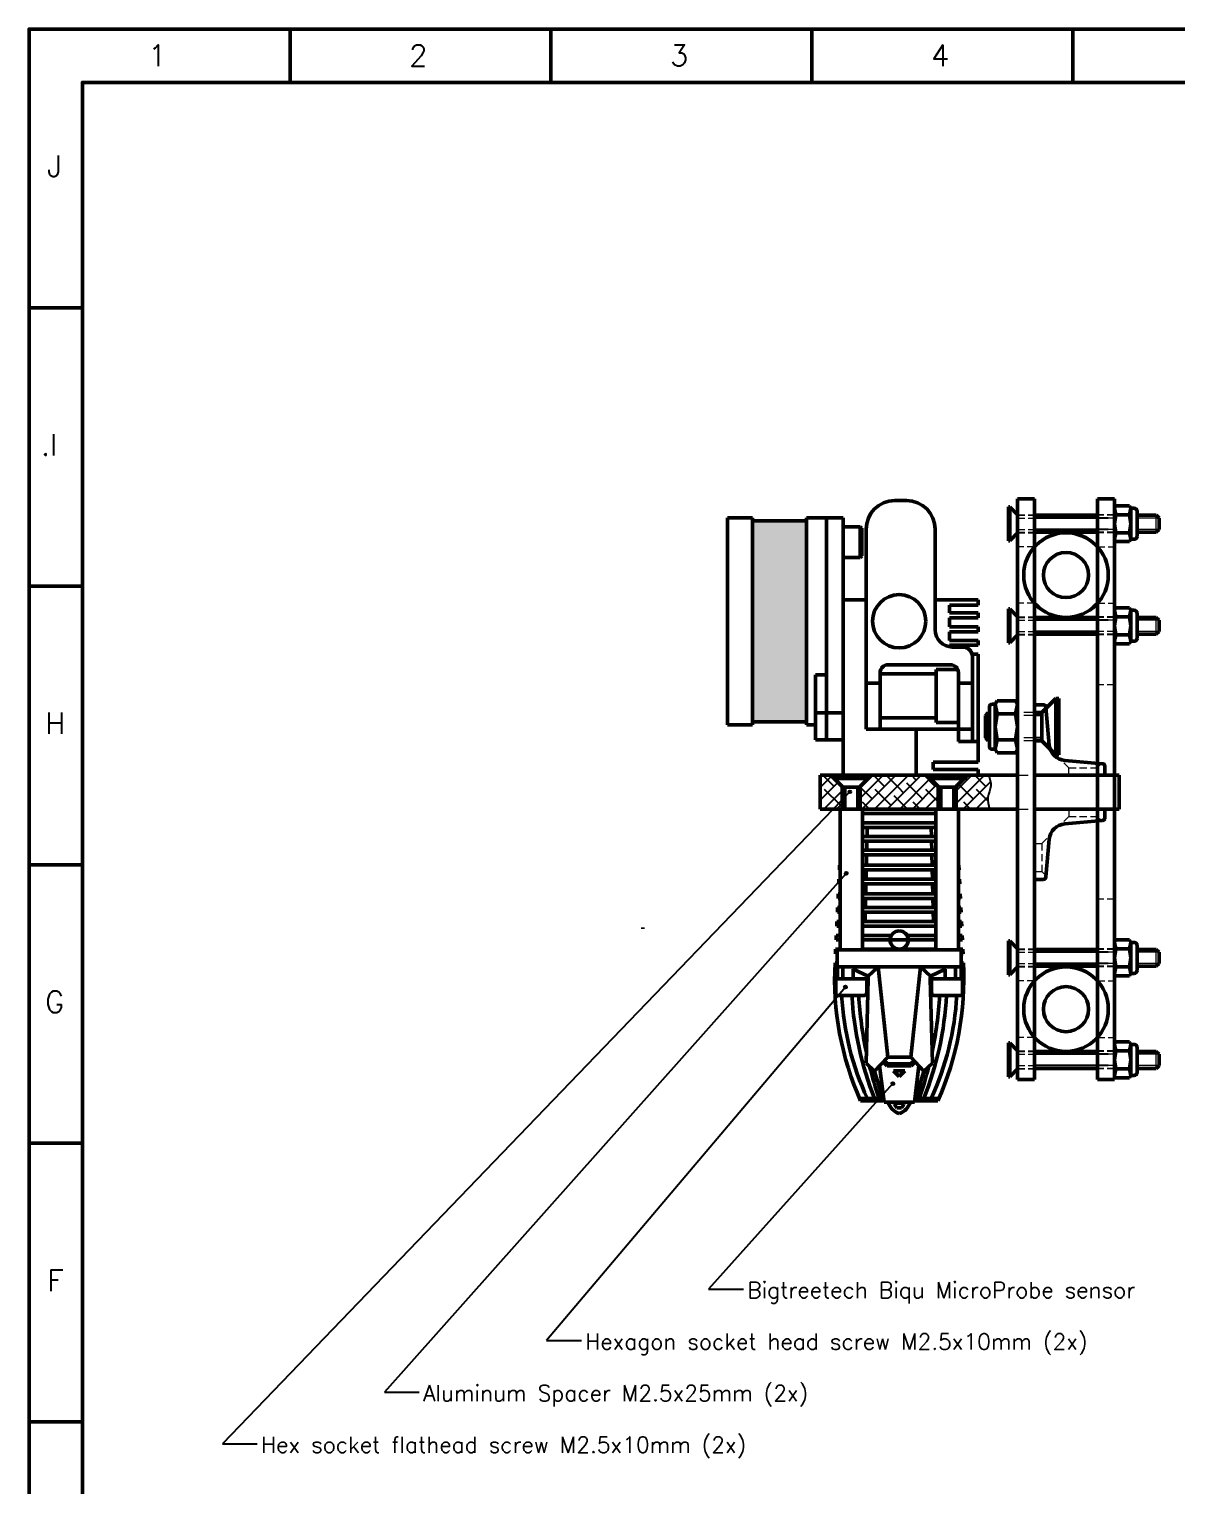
# Model space of a CAD drawing. Extents: x 22869 to 23563, y -7306 to -6812.
# Drawn here: x 22869.2 to 23072.7, y -7070.3 to -6811.9 of the extents above; entities that cross this region are included whole.
import ezdxf

# ---------------------------------------------------------------- set-up
doc = ezdxf.new("R2010")
doc.units = 0
doc.linetypes.add('DASHED', pattern=[19.05, 12.7, -6.35])
doc.layers.add('Cotas', color=90, linetype='Continuous')
doc.layers.add('Hachura', color=9, linetype='Continuous')
for name, color, linetype, lineweight in [('Extrusora', 4, 'Continuous', 50), ('Fixação e Transmissão', 5, 'Continuous', 50), ('Guias', 30, 'Continuous', 50), ('Hotend', 4, 'Continuous', 50), ('Linha tracejada', 254, 'DASHED', 15), ('Perfis e Cantoneiras', 2, 'Continuous', 50), ('Peças Usinadas', 120, 'Continuous', 50)]:
    doc.layers.add(name, color=color, linetype=linetype, lineweight=lineweight)
doc.layers.add('Motores', color=7, linetype='Continuous', lineweight=50, true_color=0x55ff00)
doc.styles.get("Standard").update_dxf_attribs({"font": 'romans.shx'})

msp = doc.modelspace()

# ---------------------------------------------------------------- hatches: boundary and pattern name
at = {"layer": 'Cotas'}
h = msp.add_hatch(color=256, dxfattribs=at)
h.dxf.hatch_style = 1
h.paths.add_polyline_path([(23014.961, -6947.194, 0.2411741), (23014.853, -6946.984, 0.6113775), (23014.444, -6947.194, 1), (23014.961, -6947.194)])
h = msp.add_hatch(color=256, dxfattribs=at)
h.dxf.hatch_style = 1
h.paths.add_polyline_path([(23014.34, -6961.661, 0.2411741), (23014.233, -6961.451, 0.6113775), (23013.823, -6961.661, 1), (23014.34, -6961.661)])
h = msp.add_hatch(color=256, dxfattribs=at)
h.dxf.hatch_style = 1
h.paths.add_polyline_path([(23014.181, -6981.822, 0.2411741), (23014.073, -6981.612, 0.6113775), (23013.663, -6981.822, 1), (23014.181, -6981.822)])
h = msp.add_hatch(color=256, dxfattribs=at)
h.dxf.hatch_style = 1
h.paths.add_polyline_path([(23022.616, -6998.964, 0.2411741), (23022.508, -6998.754, 0.6113775), (23022.099, -6998.964, 1), (23022.616, -6998.964)])
at = {"layer": 'Extrusora'}
h = msp.add_hatch(color=256, dxfattribs=at)
h.dxf.hatch_style = 1
h.paths.add_polyline_path([(22997.44, -6899.107), (22997.44, -6916.941), (23007.013, -6916.941), (23007.013, -6899.107), (22997.44, -6899.107)])
h = msp.add_hatch(color=256, dxfattribs=at)
h.dxf.hatch_style = 1
h.paths.add_polyline_path([(22997.44, -6916.941), (22997.44, -6934.776), (23007.013, -6934.776), (23007.013, -6916.941), (22997.44, -6916.941)])
at = {"layer": 'Hachura'}
h = msp.add_hatch(dxfattribs=at)
h.set_pattern_fill('ANSI38', color=256, scale=0.5)
h.paths.add_polyline_path([(23013.369, -6946.249), (23011.969, -6944.849), (23011.369, -6944.249), (23009.455, -6944.249), (23009.455, -6950.249), (23012.969, -6950.249), (23013.369, -6950.249), (23013.369, -6946.249)])
h = msp.add_hatch(dxfattribs=at)
h.set_pattern_fill('ANSI38', color=256, scale=0.5)
h.paths.add_polyline_path([(23023.469, -6944.249), (23018.569, -6944.249), (23017.969, -6944.849), (23016.569, -6946.249), (23016.569, -6950.249), (23016.969, -6950.249), (23023.469, -6950.249), (23023.469, -6944.249)])
h = msp.add_hatch(dxfattribs=at)
h.set_pattern_fill('ANSI38', color=256, scale=0.5)
h.paths.add_polyline_path([(23030.369, -6946.249), (23028.969, -6944.849), (23028.369, -6944.249), (23026.486, -6944.249), (23023.469, -6944.249), (23023.469, -6950.249), (23029.455, -6950.249), (23029.969, -6950.249), (23030.369, -6950.249), (23030.369, -6946.249)])
h = msp.add_hatch(dxfattribs=at)
h.set_pattern_fill('ANSI38', color=256, scale=0.5)
h.paths.add_polyline_path([(23039.305, -6947.591), (23039.31, -6947.575), (23039.314, -6947.559), (23039.324, -6947.528), (23039.334, -6947.496), (23039.344, -6947.465), (23039.354, -6947.433), (23039.364, -6947.401), (23039.374, -6947.37), (23039.385, -6947.338), (23039.395, -6947.307), (23039.406, -6947.275), (23039.448, -6947.149), (23039.469, -6947.085), (23039.479, -6947.054), (23039.49, -6947.022), (23039.5, -6946.991), (23039.51, -6946.959), (23039.52, -6946.928), (23039.53, -6946.896), (23039.54, -6946.864), (23039.55, -6946.833), (23039.559, -6946.801), (23039.564, -6946.786), (23039.569, -6946.77), (23039.573, -6946.754), (23039.578, -6946.738), (23039.582, -6946.722), (23039.587, -6946.707), (23039.591, -6946.691), (23039.596, -6946.675), (23039.6, -6946.659), (23039.604, -6946.643), (23039.608, -6946.627), (23039.612, -6946.612), (23039.617, -6946.596), (23039.621, -6946.58), (23039.624, -6946.564), (23039.628, -6946.548), (23039.632, -6946.533), (23039.636, -6946.517), (23039.639, -6946.501), (23039.643, -6946.485), (23039.646, -6946.469), (23039.65, -6946.453), (23039.653, -6946.438), (23039.656, -6946.422), (23039.66, -6946.406), (23039.663, -6946.39), (23039.666, -6946.374), (23039.669, -6946.358), (23039.671, -6946.343), (23039.674, -6946.327), (23039.677, -6946.311), (23039.679, -6946.295), (23039.682, -6946.279), (23039.684, -6946.263), (23039.686, -6946.247), (23039.688, -6946.232), (23039.69, -6946.216), (23039.692, -6946.2), (23039.694, -6946.184), (23039.696, -6946.168), (23039.697, -6946.152), (23039.699, -6946.136), (23039.7, -6946.122), (23039.701, -6946.107), (23039.702, -6946.092), (23039.703, -6946.078), (23039.704, -6946.063), (23039.705, -6946.049), (23039.705, -6946.034), (23039.706, -6946.019), (23039.706, -6946.005), (23039.707, -6945.99), (23039.707, -6945.975), (23039.707, -6945.961), (23039.707, -6945.946), (23039.707, -6945.931), (23039.707, -6945.917), (23039.707, -6945.902), (23039.707, -6945.887), (23039.707, -6945.873), (23039.706, -6945.858), (23039.706, -6945.843), (23039.705, -6945.829), (23039.705, -6945.814), (23039.704, -6945.799), (23039.703, -6945.785), (23039.702, -6945.77), (23039.701, -6945.755), (23039.7, -6945.741), (23039.699, -6945.726), (23039.698, -6945.711), (23039.697, -6945.697), (23039.695, -6945.682), (23039.694, -6945.667), (23039.692, -6945.653), (23039.691, -6945.638), (23039.689, -6945.623), (23039.687, -6945.608), (23039.686, -6945.594), (23039.684, -6945.579), (23039.682, -6945.564), (23039.68, -6945.55), (23039.678, -6945.535), (23039.676, -6945.52), (23039.674, -6945.505), (23039.671, -6945.491), (23039.669, -6945.476), (23039.667, -6945.461), (23039.664, -6945.446), (23039.662, -6945.432), (23039.659, -6945.417), (23039.656, -6945.402), (23039.654, -6945.388), (23039.651, -6945.373), (23039.648, -6945.358), (23039.645, -6945.343), (23039.642, -6945.329), (23039.64, -6945.314), (23039.636, -6945.299), (23039.633, -6945.284), (23039.63, -6945.27), (23039.627, -6945.255), (23039.624, -6945.24), (23039.621, -6945.225), (23039.617, -6945.21), (23039.614, -6945.196), (23039.61, -6945.181), (23039.607, -6945.166), (23039.603, -6945.151), (23039.6, -6945.137), (23039.596, -6945.122), (23039.592, -6945.107), (23039.589, -6945.092), (23039.585, -6945.078), (23039.581, -6945.063), (23039.577, -6945.048), (23039.57, -6945.018), (23039.562, -6944.989), (23039.553, -6944.959), (23039.545, -6944.93), (23039.537, -6944.9), (23039.528, -6944.871), (23039.52, -6944.841), (23039.511, -6944.811), (23039.502, -6944.782), (23039.493, -6944.752), (23039.484, -6944.723), (23039.475, -6944.693), (23039.465, -6944.663), (23039.456, -6944.634), (23039.446, -6944.604), (23039.437, -6944.574), (23039.427, -6944.545), (23039.417, -6944.515), (23039.408, -6944.486), (23039.398, -6944.456), (23039.388, -6944.426), (23039.368, -6944.367), (23039.348, -6944.308), (23039.329, -6944.249), (23037.455, -6944.249), (23035.569, -6944.249), (23034.969, -6944.849), (23033.569, -6946.249), (23033.569, -6950.249), (23033.969, -6950.249), (23039.502, -6950.249), (23039.483, -6950.183), (23039.463, -6950.117), (23039.444, -6950.052), (23039.435, -6950.019), (23039.425, -6949.986), (23039.416, -6949.953), (23039.406, -6949.921), (23039.397, -6949.888), (23039.388, -6949.855), (23039.379, -6949.822), (23039.37, -6949.79), (23039.361, -6949.757), (23039.352, -6949.724), (23039.343, -6949.691), (23039.334, -6949.659), (23039.326, -6949.626), (23039.317, -6949.593), (23039.309, -6949.56), (23039.301, -6949.528), (23039.293, -6949.495), (23039.285, -6949.462), (23039.278, -6949.429), (23039.274, -6949.413), (23039.27, -6949.397), (23039.266, -6949.38), (23039.263, -6949.364), (23039.259, -6949.348), (23039.256, -6949.331), (23039.252, -6949.315), (23039.249, -6949.299), (23039.245, -6949.282), (23039.242, -6949.266), (23039.239, -6949.25), (23039.235, -6949.233), (23039.232, -6949.217), (23039.229, -6949.201), (23039.226, -6949.184), (23039.223, -6949.168), (23039.22, -6949.152), (23039.217, -6949.136), (23039.214, -6949.119), (23039.211, -6949.103), (23039.209, -6949.087), (23039.206, -6949.07), (23039.203, -6949.054), (23039.201, -6949.038), (23039.198, -6949.021), (23039.196, -6949.005), (23039.193, -6948.989), (23039.191, -6948.973), (23039.189, -6948.956), (23039.187, -6948.94), (23039.184, -6948.924), (23039.182, -6948.907), (23039.18, -6948.891), (23039.179, -6948.875), (23039.177, -6948.859), (23039.175, -6948.842), (23039.173, -6948.826), (23039.172, -6948.81), (23039.17, -6948.794), (23039.169, -6948.777), (23039.167, -6948.761), (23039.166, -6948.745), (23039.165, -6948.729), (23039.163, -6948.712), (23039.162, -6948.696), (23039.161, -6948.68), (23039.16, -6948.664), (23039.16, -6948.648), (23039.159, -6948.631), (23039.158, -6948.615), (23039.158, -6948.599), (23039.157, -6948.583), (23039.157, -6948.566), (23039.156, -6948.55), (23039.156, -6948.534), (23039.156, -6948.518), (23039.156, -6948.502), (23039.156, -6948.486), (23039.156, -6948.469), (23039.156, -6948.453), (23039.157, -6948.437), (23039.157, -6948.421), (23039.157, -6948.405), (23039.158, -6948.389), (23039.159, -6948.372), (23039.159, -6948.356), (23039.16, -6948.34), (23039.161, -6948.324), (23039.162, -6948.308), (23039.163, -6948.292), (23039.165, -6948.276), (23039.166, -6948.259), (23039.168, -6948.243), (23039.169, -6948.227), (23039.171, -6948.211), (23039.173, -6948.195), (23039.175, -6948.179), (23039.177, -6948.163), (23039.179, -6948.147), (23039.181, -6948.131), (23039.183, -6948.115), (23039.185, -6948.099), (23039.188, -6948.083), (23039.191, -6948.067), (23039.193, -6948.051), (23039.196, -6948.035), (23039.199, -6948.019), (23039.202, -6948.003), (23039.205, -6947.988), (23039.208, -6947.972), (23039.211, -6947.956), (23039.215, -6947.94), (23039.218, -6947.924), (23039.221, -6947.908), (23039.225, -6947.892), (23039.229, -6947.876), (23039.232, -6947.86), (23039.236, -6947.845), (23039.24, -6947.829), (23039.244, -6947.813), (23039.248, -6947.797), (23039.252, -6947.781), (23039.256, -6947.765), (23039.26, -6947.749), (23039.264, -6947.734), (23039.269, -6947.718), (23039.273, -6947.702), (23039.277, -6947.686), (23039.282, -6947.67), (23039.286, -6947.654), (23039.291, -6947.639), (23039.295, -6947.623), (23039.3, -6947.607), (23039.305, -6947.591)])

# ---------------------------------------------------------------- linework, layer by layer
at = {"layer": 'Cotas'}
for p, q in [((23014.702, -6947.194), (22903.466, -7062.83)), ((23014.082, -6961.661), (22932.203, -7053.687)), ((23013.922, -6981.822), (22960.94, -7044.545)), ((23022.357, -6998.964), (22989.677, -7035.402)), ((22989.677, -7035.402), (22995.852, -7035.402)), ((22960.94, -7044.545), (22967.115, -7044.545)), ((22932.203, -7053.687), (22938.379, -7053.687)), ((22903.466, -7062.83), (22909.642, -7062.83))]:
    msp.add_line(p, q, dxfattribs=at)
for centre in [(23014.702, -6947.194), (23014.082, -6961.661), (23013.922, -6981.822), (23022.357, -6998.964)]:
    msp.add_circle(centre, 0.259, dxfattribs=at)
at = {"layer": 'Extrusora'}
for p, q in [((23022.668, -6895.532), (23024.765, -6895.532)), ((22997.44, -6898.57), (22993.013, -6898.57)), ((22993.013, -6935.312), (22993.013, -6898.57)), ((22997.44, -6935.312), (22997.44, -6898.57)), ((22997.44, -6899.107), (23007.013, -6899.107)), ((22997.44, -6899.107), (23007.013, -6899.107)), ((23007.013, -6935.312), (23007.013, -6898.57)), ((23013.551, -6898.57), (23007.013, -6898.57)), ((23010.564, -6937.954), (23010.564, -6898.57)), ((23013.551, -6937.954), (23013.551, -6898.57)), ((23013.551, -6900.175), (23016.573, -6900.175)), ((23016.573, -6900.175), (23016.855, -6900.457)), ((23016.573, -6900.175), (23016.573, -6905.647)), ((23016.855, -6900.457), (23016.855, -6905.366)), ((23017.595, -6936.066), (23017.595, -6900.604)), ((23029.837, -6918.468), (23029.837, -6900.604)), ((23016.573, -6905.647), (23013.584, -6905.647)), ((23016.855, -6905.366), (23016.573, -6905.647)), ((23013.551, -6913.167), (23017.595, -6913.167)), ((23029.837, -6913.167), (23037.455, -6913.167)), ((23032.383, -6914.085), (23037.455, -6914.085)), ((23032.383, -6915.437), (23032.383, -6914.085)), ((23037.455, -6914.085), (23037.455, -6913.119)), ((23032.383, -6915.437), (23037.455, -6915.437)), ((23032.383, -6916.332), (23037.455, -6916.332)), ((23032.383, -6917.921), (23032.383, -6916.332)), ((23037.455, -6916.332), (23037.455, -6915.437)), ((23032.383, -6917.921), (23037.455, -6917.921)), ((23032.383, -6918.816), (23037.455, -6918.816)), ((23032.383, -6920.344), (23032.383, -6918.816)), ((23037.455, -6918.816), (23037.455, -6917.921)), ((23032.383, -6920.344), (23037.455, -6920.344)), ((23032.383, -6921.201), (23037.455, -6921.201)), ((23032.383, -6921.471), (23032.383, -6921.201)), ((23034.75, -6921.512), (23032.881, -6921.512)), ((23037.455, -6921.201), (23037.455, -6920.344)), ((23032.586, -6924.67), (23021.45, -6924.67)), ((23036.387, -6922.777), (23037.455, -6922.777)), ((23036.441, -6938.272), (23036.441, -6923.203)), ((23037.455, -6938.272), (23037.455, -6922.777)), ((23008.637, -6937.954), (23008.637, -6926.431)), ((23008.637, -6926.431), (23010.564, -6926.431)), ((23020.075, -6936.066), (23020.075, -6926.045)), ((23020.075, -6926.295), (23029.993, -6926.295)), ((23029.993, -6934.884), (23029.993, -6925.513)), ((23029.993, -6925.513), (23033.854, -6925.513)), ((23033.961, -6938.272), (23033.961, -6926.045)), ((23017.595, -6927.945), (23020.075, -6927.945)), ((23033.961, -6927.945), (23036.441, -6927.945)), ((22997.44, -6935.312), (22993.013, -6935.312)), ((22997.44, -6934.776), (23007.013, -6934.776)), ((23008.637, -6935.312), (23007.013, -6935.312)), ((23008.637, -6933.189), (23013.551, -6933.189)), ((23020.075, -6934.103), (23029.993, -6934.103)), ((23029.993, -6934.884), (23033.961, -6934.884)), ((23013.551, -6937.954), (23008.637, -6937.954)), ((23013.551, -6937.954), (23013.551, -6944.249)), ((23036.441, -6936.066), (23017.595, -6936.066)), ((23026.486, -6944.249), (23026.486, -6936.066)), ((23033.961, -6938.272), (23037.455, -6938.272)), ((23037.455, -6941.941), (23037.455, -6938.272)), ((23029.475, -6941.941), (23029.475, -6943.227)), ((23029.475, -6941.941), (23037.455, -6941.941)), ((23013.551, -6944.249), (23037.455, -6944.249)), ((23029.475, -6943.227), (23037.455, -6943.227)), ((23037.455, -6944.249), (23037.455, -6943.227))]:
    msp.add_line(p, q, dxfattribs=at)
msp.add_circle((23023.469, -6916.941), 4.725, dxfattribs=at)
for centre, radius, start, end in [((23022.668, -6900.604), 5.072, 90, 180), ((23024.765, -6900.604), 5.072, 0, 90), ((23032.881, -6918.468), 3.043, 180, 270), ((23034.75, -6923.203), 1.691, 360, 90), ((23021.45, -6926.045), 1.375, 90, 180), ((23032.586, -6926.045), 1.375, 360, 90)]:
    msp.add_arc(centre, radius, start, end, dxfattribs=at)
at = {"layer": 'Fixação e Transmissão', "ltscale": 0.1}
for p, q in [((23043.055, -6896.649), (23042.855, -6896.649)), ((23043.055, -6902.649), (23042.855, -6902.649)), ((23043.055, -6914.749), (23042.855, -6914.749)), ((23043.055, -6920.749), (23042.855, -6920.749)), ((23051.755, -6930.649), (23051.255, -6930.649)), ((23048.755, -6933.149), (23048.755, -6938.149)), ((23051.755, -6940.649), (23051.255, -6940.649)), ((23017.969, -6944.849), (23017.969, -6944.649)), ((23034.969, -6944.849), (23034.969, -6944.649)), ((23012.969, -6975.25), (23012.969, -6950.249)), ((23016.969, -6975.25), (23016.969, -6950.249)), ((23029.969, -6975.25), (23029.969, -6950.249)), ((23033.969, -6975.25), (23033.969, -6950.249)), ((22977.985, -6971.494), (22977.985, -6971.294)), ((23043.055, -6973.649), (23042.855, -6973.649)), ((23012.219, -6980.35), (23012.219, -6982.85)), ((23017.719, -6980.35), (23017.719, -6982.85)), ((23029.219, -6980.35), (23029.219, -6982.85)), ((23034.719, -6980.35), (23034.719, -6982.85)), ((23043.055, -6979.649), (23042.855, -6979.649)), ((23043.055, -6991.749), (23042.855, -6991.749)), ((23043.055, -6997.749), (23042.855, -6997.749))]:
    msp.add_line(p, q, dxfattribs=at)
at = {"layer": 'Fixação e Transmissão'}
for p, q in [((23042.855, -6902.649), (23042.855, -6896.649)), ((23043.055, -6902.649), (23043.055, -6896.649)), ((23044.455, -6898.049), (23043.055, -6896.649)), ((23061.636, -6896.899), (23061.881, -6896.473)), ((23061.881, -6896.473), (23064.29, -6896.473)), ((23064.536, -6896.899), (23064.29, -6896.473)), ((23058.636, -6898.149), (23047.455, -6898.149)), ((23061.636, -6896.899), (23061.881, -6898.061)), ((23061.636, -6902.399), (23061.636, -6896.899)), ((23061.881, -6898.061), (23061.636, -6899.649)), ((23061.881, -6898.061), (23064.29, -6898.061)), ((23064.536, -6896.899), (23064.29, -6898.061)), ((23064.29, -6898.061), (23064.536, -6899.649)), ((23064.536, -6896.899), (23065.136, -6896.899)), ((23064.536, -6902.399), (23064.536, -6896.899)), ((23065.636, -6901.899), (23065.636, -6897.399)), ((23069.055, -6898.149), (23065.636, -6898.149)), ((23069.555, -6898.649), (23069.055, -6898.149)), ((23069.555, -6898.649), (23069.555, -6900.649)), ((23044.455, -6901.249), (23043.055, -6902.649)), ((23058.636, -6901.149), (23047.455, -6901.149)), ((23061.881, -6901.236), (23061.636, -6899.649)), ((23061.636, -6902.399), (23061.881, -6901.236)), ((23061.881, -6901.236), (23064.29, -6901.236)), ((23064.29, -6901.236), (23064.536, -6899.649)), ((23064.536, -6902.399), (23064.29, -6901.236)), ((23069.055, -6901.149), (23065.636, -6901.149)), ((23069.555, -6900.649), (23069.055, -6901.149)), ((23061.636, -6902.399), (23061.881, -6902.824)), ((23061.881, -6902.824), (23064.29, -6902.824)), ((23064.536, -6902.399), (23064.29, -6902.824)), ((23064.536, -6902.399), (23065.136, -6902.399)), ((23042.855, -6914.749), (23042.855, -6920.749)), ((23043.055, -6914.749), (23043.055, -6920.749)), ((23044.455, -6916.149), (23043.055, -6914.749)), ((23061.636, -6914.999), (23061.881, -6914.573)), ((23061.881, -6914.573), (23064.29, -6914.573)), ((23064.536, -6914.999), (23064.29, -6914.573)), ((23058.636, -6916.249), (23047.455, -6916.249)), ((23061.636, -6914.999), (23061.881, -6916.161)), ((23061.636, -6914.999), (23061.636, -6920.499)), ((23061.881, -6916.161), (23061.636, -6917.749)), ((23061.881, -6916.161), (23064.29, -6916.161)), ((23064.536, -6914.999), (23064.29, -6916.161)), ((23064.29, -6916.161), (23064.536, -6917.749)), ((23064.536, -6914.999), (23065.136, -6914.999)), ((23064.536, -6914.999), (23064.536, -6920.499)), ((23065.636, -6915.499), (23065.636, -6919.999)), ((23069.055, -6916.249), (23065.636, -6916.249)), ((23069.555, -6916.749), (23069.055, -6916.249)), ((23069.555, -6916.749), (23069.555, -6918.749)), ((23044.455, -6919.349), (23043.055, -6920.749)), ((23058.636, -6919.249), (23047.455, -6919.249)), ((23061.881, -6919.336), (23061.636, -6917.749)), ((23061.636, -6920.499), (23061.881, -6919.336)), ((23061.881, -6919.336), (23064.29, -6919.336)), ((23064.29, -6919.336), (23064.536, -6917.749)), ((23064.536, -6920.499), (23064.29, -6919.336)), ((23069.055, -6919.249), (23065.636, -6919.249)), ((23069.555, -6918.749), (23069.055, -6919.249)), ((23061.636, -6920.499), (23061.881, -6920.924)), ((23061.881, -6920.924), (23064.29, -6920.924)), ((23064.536, -6920.499), (23064.29, -6920.924)), ((23064.536, -6920.499), (23065.136, -6920.499)), ((23039.455, -6939.149), (23039.455, -6932.149)), ((23040.455, -6931.649), (23039.955, -6931.649)), ((23040.455, -6931.649), (23040.813, -6931.03)), ((23040.455, -6931.649), (23040.813, -6933.339)), ((23040.455, -6939.649), (23040.455, -6931.649)), ((23044.098, -6931.03), (23040.813, -6931.03)), ((23044.455, -6931.649), (23044.098, -6931.03)), ((23044.455, -6931.649), (23044.098, -6933.339)), ((23044.455, -6939.649), (23044.455, -6931.649)), ((23051.255, -6930.649), (23048.755, -6933.149)), ((23039.255, -6933.149), (23038.755, -6933.649)), ((23038.755, -6937.649), (23038.755, -6933.649)), ((23039.455, -6933.149), (23039.255, -6933.149)), ((23040.813, -6933.339), (23040.455, -6935.649)), ((23044.098, -6933.339), (23040.813, -6933.339)), ((23044.098, -6933.339), (23044.455, -6935.649)), ((23048.755, -6933.149), (23047.455, -6933.149)), ((23039.255, -6938.149), (23038.755, -6937.649)), ((23040.813, -6937.958), (23040.455, -6935.649)), ((23040.455, -6939.649), (23040.813, -6937.958)), ((23044.098, -6937.958), (23040.813, -6937.958)), ((23044.098, -6937.958), (23044.455, -6935.649)), ((23044.455, -6939.649), (23044.098, -6937.958)), ((23039.455, -6938.149), (23039.255, -6938.149)), ((23040.455, -6939.649), (23039.955, -6939.649)), ((23040.455, -6939.649), (23040.813, -6940.267)), ((23044.098, -6940.267), (23040.813, -6940.267)), ((23044.455, -6939.649), (23044.098, -6940.267)), ((23048.755, -6938.149), (23047.455, -6938.149)), ((23051.255, -6940.649), (23048.755, -6938.149)), ((23017.969, -6944.649), (23011.969, -6944.649)), ((23017.969, -6944.849), (23011.969, -6944.849)), ((23034.969, -6944.649), (23028.969, -6944.649)), ((23034.969, -6944.849), (23028.969, -6944.849)), ((23013.369, -6946.249), (23013.469, -6946.349)), ((23016.569, -6946.249), (23016.469, -6946.349)), ((23030.369, -6946.249), (23030.469, -6946.349)), ((23033.569, -6946.249), (23033.469, -6946.349)), ((23016.969, -6950.249), (23012.969, -6950.249)), ((23029.969, -6950.249), (23033.969, -6950.249)), ((23033.969, -6950.249), (23029.969, -6950.249)), ((23042.855, -6979.649), (23042.855, -6973.649)), ((23043.055, -6979.649), (23043.055, -6973.649)), ((23044.455, -6975.049), (23043.055, -6973.649)), ((23061.636, -6973.899), (23061.881, -6973.473)), ((23061.636, -6973.899), (23061.881, -6975.061)), ((23061.636, -6979.399), (23061.636, -6973.899)), ((23061.881, -6973.473), (23064.29, -6973.473)), ((23064.536, -6973.899), (23064.29, -6973.473)), ((23064.536, -6973.899), (23064.29, -6975.061)), ((23064.536, -6973.899), (23065.136, -6973.899)), ((23064.536, -6979.399), (23064.536, -6973.899)), ((23016.969, -6975.25), (23012.969, -6975.25)), ((23029.969, -6975.25), (23033.969, -6975.25)), ((23058.636, -6975.149), (23047.455, -6975.149)), ((23061.881, -6975.061), (23061.636, -6976.649)), ((23061.881, -6978.236), (23061.636, -6976.649)), ((23061.881, -6975.061), (23064.29, -6975.061)), ((23064.29, -6975.061), (23064.536, -6976.649)), ((23064.29, -6978.236), (23064.536, -6976.649)), ((23065.636, -6978.899), (23065.636, -6974.399)), ((23069.055, -6975.149), (23065.636, -6975.149)), ((23069.555, -6975.649), (23069.055, -6975.149)), ((23069.555, -6975.649), (23069.555, -6977.649)), ((23012.504, -6978.25), (23012.504, -6980.35)), ((23012.504, -6978.25), (23023.469, -6978.25)), ((23013.468, -6978.25), (23013.468, -6980.35)), ((23015.317, -6978.668), (23015.544, -6978.257)), ((23015.317, -6978.668), (23015.317, -6980.35)), ((23017.944, -6979.896), (23015.317, -6978.668)), ((23019.72, -6978.26), (23017.944, -6979.896)), ((23021.425, -6994.296), (23019.72, -6978.26)), ((23034.434, -6978.25), (23023.469, -6978.25)), ((23025.512, -6994.296), (23027.217, -6978.26)), ((23027.217, -6978.26), (23028.994, -6979.896)), ((23028.994, -6979.896), (23031.621, -6978.668)), ((23031.621, -6978.668), (23031.393, -6978.257)), ((23031.621, -6978.668), (23031.621, -6980.35)), ((23033.47, -6978.25), (23033.47, -6980.35)), ((23034.434, -6978.25), (23034.434, -6980.35)), ((23044.455, -6978.249), (23043.055, -6979.649)), ((23058.636, -6978.149), (23047.455, -6978.149)), ((23061.636, -6979.399), (23061.881, -6978.236)), ((23061.636, -6979.399), (23061.881, -6979.824)), ((23061.881, -6978.236), (23064.29, -6978.236)), ((23064.536, -6979.399), (23064.29, -6978.236)), ((23064.536, -6979.399), (23064.29, -6979.824)), ((23064.536, -6979.399), (23065.136, -6979.399)), ((23069.055, -6978.149), (23065.636, -6978.149)), ((23069.555, -6977.649), (23069.055, -6978.149)), ((23012.219, -6980.35), (23017.719, -6980.35)), ((23012.504, -6980.35), (23017.952, -6980.35)), ((23017.952, -6980.35), (23017.593, -6995.324)), ((23017.944, -6979.896), (23017.952, -6980.35)), ((23028.994, -6979.896), (23028.985, -6980.35)), ((23028.985, -6980.35), (23029.345, -6995.324)), ((23034.434, -6980.35), (23028.985, -6980.35)), ((23029.219, -6980.35), (23034.719, -6980.35)), ((23061.881, -6979.824), (23064.29, -6979.824)), ((23012.719, -6983.35), (23017.219, -6983.35)), ((23029.719, -6983.35), (23034.219, -6983.35)), ((23042.855, -6991.749), (23042.855, -6997.749)), ((23043.055, -6991.749), (23043.055, -6997.749)), ((23044.455, -6993.149), (23043.055, -6991.749)), ((23061.636, -6991.999), (23061.881, -6991.573)), ((23061.636, -6991.999), (23061.881, -6993.161)), ((23061.636, -6991.999), (23061.636, -6997.499)), ((23061.881, -6991.573), (23064.29, -6991.573)), ((23064.536, -6991.999), (23064.29, -6991.573)), ((23064.536, -6991.999), (23064.29, -6993.161)), ((23064.536, -6991.999), (23065.136, -6991.999)), ((23064.536, -6991.999), (23064.536, -6997.499)), ((23019.082, -6996.736), (23021.425, -6994.296)), ((23021.439, -6995.468), (23020.874, -6994.889)), ((23021.425, -6994.296), (23023.469, -6994.296)), ((23025.512, -6994.296), (23023.469, -6994.296)), ((23025.498, -6995.468), (23026.064, -6994.889)), ((23027.855, -6996.736), (23025.512, -6994.296)), ((23058.636, -6993.249), (23047.455, -6993.249)), ((23061.881, -6993.161), (23061.636, -6994.749)), ((23061.881, -6996.336), (23061.636, -6994.749)), ((23061.881, -6993.161), (23064.29, -6993.161)), ((23064.29, -6993.161), (23064.536, -6994.749)), ((23064.29, -6996.336), (23064.536, -6994.749)), ((23065.636, -6992.499), (23065.636, -6996.999)), ((23069.055, -6993.249), (23065.636, -6993.249)), ((23069.555, -6993.749), (23069.055, -6993.249)), ((23069.555, -6993.749), (23069.555, -6995.749)), ((23017.593, -6995.324), (23019.082, -6996.736)), ((23020.782, -7002.23), (23019.082, -6996.736)), ((23020.782, -7002.23), (23020.002, -6995.779)), ((23021.338, -6995.806), (23020.651, -6995.102)), ((23023.469, -6995.806), (23021.338, -6995.806)), ((23023.469, -6995.468), (23021.439, -6995.468)), ((23022.474, -6996.685), (23023.469, -6997.703)), ((23022.474, -6996.685), (23023.469, -6996.685)), ((23023.469, -6995.468), (23025.498, -6995.468)), ((23023.469, -6995.806), (23025.6, -6995.806)), ((23024.463, -6996.685), (23023.469, -6997.703)), ((23024.463, -6996.685), (23023.469, -6996.685)), ((23025.6, -6995.806), (23026.286, -6995.102)), ((23026.155, -7002.23), (23026.936, -6995.779)), ((23026.155, -7002.23), (23027.855, -6996.736)), ((23029.345, -6995.324), (23027.855, -6996.736)), ((23044.455, -6996.349), (23043.055, -6997.749)), ((23058.636, -6996.249), (23047.455, -6996.249)), ((23061.636, -6997.499), (23061.881, -6996.336)), ((23061.881, -6996.336), (23064.29, -6996.336)), ((23064.536, -6997.499), (23064.29, -6996.336)), ((23069.055, -6996.249), (23065.636, -6996.249)), ((23069.555, -6995.749), (23069.055, -6996.249)), ((23061.636, -6997.499), (23061.881, -6997.924)), ((23061.881, -6997.924), (23064.29, -6997.924)), ((23064.536, -6997.499), (23064.29, -6997.924)), ((23064.536, -6997.499), (23065.136, -6997.499)), ((23021.033, -7002.23), (23020.782, -7002.23)), ((23021.033, -7002.23), (23023.469, -7002.23)), ((23022.646, -7002.23), (23022.646, -7002.689)), ((23022.646, -7002.425), (23023.469, -7002.425)), ((23025.905, -7002.23), (23023.469, -7002.23)), ((23024.292, -7002.425), (23023.469, -7002.425)), ((23024.292, -7002.23), (23024.292, -7002.689)), ((23025.905, -7002.23), (23026.155, -7002.23)), ((23022.646, -7002.689), (23023.038, -7003.25)), ((23023.038, -7003.25), (23023.469, -7003.25)), ((23023.899, -7003.25), (23023.469, -7003.25)), ((23024.292, -7002.689), (23023.899, -7003.25))]:
    msp.add_line(p, q, dxfattribs=at)
at = {"layer": 'Fixação e Transmissão', "flags": 128}
for points in [[(23051.255, -6940.649), (23051.255, -6930.649)], [(23051.755, -6940.649), (23051.755, -6930.649)]]:
    msp.add_lwpolyline(points, dxfattribs=at)
at = {"layer": 'Fixação e Transmissão'}
for centre, start, end in [((23065.136, -6897.399), 360, 90), ((23065.136, -6901.899), 270, 360), ((23065.136, -6915.499), 360, 90), ((23065.136, -6919.999), 270, 360), ((23039.955, -6932.149), 90, 180), ((23039.955, -6939.149), 180, 270), ((23065.136, -6974.399), 360, 90), ((23065.136, -6978.899), 270, 360), ((23012.719, -6982.85), 180, 270), ((23017.219, -6982.85), 270, 360), ((23029.719, -6982.85), 180, 270), ((23034.219, -6982.85), 270, 360), ((23065.136, -6992.499), 360, 90), ((23065.136, -6996.999), 270, 360)]:
    msp.add_arc(centre, 0.5, start, end, dxfattribs=at)
at = {"layer": 'Guias'}
for centre, radius in [((23053.046, -6908.749), 7.5), ((23053.046, -6908.749), 4), ((23053.046, -6985.749), 7.5), ((23053.046, -6985.749), 4)]:
    msp.add_circle(centre, radius, dxfattribs=at)
at = {"layer": 'Hachura'}
for p, q in [((23060.546, -6898.649), (23047.455, -6898.649)), ((23060.546, -6900.649), (23047.455, -6900.649)), ((23060.546, -6916.749), (23047.455, -6916.749)), ((23058.636, -6918.749), (23047.455, -6918.749)), ((23039.455, -6933.649), (23038.755, -6933.649)), ((23039.255, -6938.149), (23039.255, -6933.149)), ((23048.755, -6933.649), (23047.455, -6933.649)), ((23039.455, -6937.649), (23038.755, -6937.649)), ((23048.755, -6937.649), (23047.455, -6937.649)), ((23060.546, -6975.649), (23047.455, -6975.649)), ((23060.546, -6977.649), (23047.455, -6977.649)), ((23060.546, -6993.749), (23047.455, -6993.749)), ((23060.546, -6995.749), (23047.455, -6995.749))]:
    msp.add_line(p, q, dxfattribs=at)
at = {"layer": 'Hachura', "color": 0, "ltscale": 0.1}
for p, q in [((23013.969, -6946.349), (23013.969, -6950.249)), ((23015.969, -6946.349), (23015.969, -6950.249)), ((23030.969, -6946.349), (23030.969, -6950.249)), ((23032.969, -6946.349), (23032.969, -6950.249))]:
    msp.add_line(p, q, dxfattribs=at)
at = {"layer": 'Hachura'}
msp.add_spline([(23039.329, -6944.249), (23039.699, -6946.136), (23039.177, -6948.163), (23039.502, -6950.249)], degree=3, dxfattribs=at)
at = {"layer": 'Hotend'}
for p, q in [((23023.469, -6950.249), (23013.383, -6950.249)), ((23023.469, -6950.249), (23033.555, -6950.249)), ((23023.469, -6951.071), (23016.969, -6951.071)), ((23023.469, -6952.677), (23016.969, -6952.677)), ((23023.469, -6953.499), (23016.969, -6953.499)), ((23017.794, -6953.499), (23017.757, -6955.153)), ((23023.469, -6951.071), (23029.969, -6951.071)), ((23023.469, -6952.677), (23029.969, -6952.677)), ((23023.469, -6953.499), (23029.969, -6953.499)), ((23029.144, -6953.499), (23029.181, -6955.153)), ((23023.469, -6955.153), (23016.969, -6955.153)), ((23023.469, -6955.975), (23016.969, -6955.975)), ((23017.738, -6955.975), (23017.703, -6957.525)), ((23023.469, -6955.153), (23029.969, -6955.153)), ((23023.469, -6955.975), (23029.969, -6955.975)), ((23029.2, -6955.975), (23029.235, -6957.525)), ((23023.469, -6957.525), (23016.969, -6957.525)), ((23023.469, -6958.347), (23016.969, -6958.347)), ((23017.684, -6958.347), (23017.642, -6960.23)), ((23023.469, -6957.525), (23029.969, -6957.525)), ((23023.469, -6958.347), (23029.969, -6958.347)), ((23029.253, -6958.347), (23029.296, -6960.23)), ((23012.861, -6961.053), (23012.901, -6960.23)), ((23012.969, -6961.053), (23012.861, -6961.053)), ((23012.969, -6960.23), (23012.901, -6960.23)), ((23023.469, -6960.23), (23016.969, -6960.23)), ((23023.469, -6961.053), (23016.969, -6961.053)), ((23017.623, -6961.053), (23017.587, -6962.68)), ((23023.469, -6960.23), (23029.969, -6960.23)), ((23023.469, -6961.053), (23029.969, -6961.053)), ((23029.314, -6961.053), (23029.351, -6962.68)), ((23033.969, -6960.23), (23034.037, -6960.23)), ((23033.969, -6961.053), (23034.077, -6961.053)), ((23034.077, -6961.053), (23034.037, -6960.23)), ((23012.743, -6963.502), (23012.782, -6962.68)), ((23012.969, -6963.502), (23012.743, -6963.502)), ((23012.969, -6962.68), (23012.782, -6962.68)), ((23023.469, -6962.68), (23016.969, -6962.68)), ((23023.469, -6963.502), (23016.969, -6963.502)), ((23017.568, -6963.502), (23017.528, -6965.296)), ((23023.469, -6962.68), (23029.969, -6962.68)), ((23023.469, -6963.502), (23029.969, -6963.502)), ((23029.37, -6963.502), (23029.41, -6965.296)), ((23033.969, -6962.68), (23034.155, -6962.68)), ((23033.969, -6963.502), (23034.195, -6963.502)), ((23034.195, -6963.502), (23034.155, -6962.68)), ((23012.616, -6966.118), (23012.656, -6965.296)), ((23012.969, -6966.118), (23012.616, -6966.118)), ((23012.969, -6965.296), (23012.656, -6965.296)), ((23023.469, -6965.296), (23016.969, -6965.296)), ((23023.469, -6966.118), (23016.969, -6966.118)), ((23017.509, -6966.118), (23017.473, -6967.736)), ((23023.469, -6965.296), (23029.969, -6965.296)), ((23023.469, -6966.118), (23029.969, -6966.118)), ((23029.429, -6966.118), (23029.465, -6967.736)), ((23033.969, -6965.296), (23034.282, -6965.296)), ((23033.969, -6966.118), (23034.321, -6966.118)), ((23034.321, -6966.118), (23034.282, -6965.296)), ((23012.498, -6968.559), (23012.538, -6967.736)), ((23012.969, -6968.559), (23012.498, -6968.559)), ((23012.969, -6967.736), (23012.538, -6967.736)), ((23023.469, -6967.736), (23016.969, -6967.736)), ((23023.469, -6968.559), (23016.969, -6968.559)), ((23017.454, -6968.559), (23017.417, -6970.198)), ((23023.469, -6967.736), (23029.969, -6967.736)), ((23023.469, -6968.559), (23029.969, -6968.559)), ((23029.484, -6968.559), (23029.521, -6970.198)), ((23033.969, -6967.736), (23034.4, -6967.736)), ((23033.969, -6968.559), (23034.439, -6968.559)), ((23034.439, -6968.559), (23034.4, -6967.736)), ((23012.379, -6971.02), (23012.419, -6970.198)), ((23012.969, -6971.02), (23012.379, -6971.02)), ((23012.969, -6970.198), (23012.419, -6970.198)), ((23023.469, -6970.198), (23016.969, -6970.198)), ((23023.469, -6971.02), (23016.969, -6971.02)), ((23023.469, -6970.198), (23029.969, -6970.198)), ((23023.469, -6971.02), (23029.969, -6971.02)), ((23033.969, -6970.198), (23034.519, -6970.198)), ((23033.969, -6971.02), (23034.558, -6971.02)), ((23034.558, -6971.02), (23034.519, -6970.198)), ((23012.26, -6973.479), (23012.3, -6972.656)), ((23012.969, -6973.479), (23012.26, -6973.479)), ((23012.969, -6972.656), (23012.3, -6972.656)), ((23022.08, -6972.656), (23016.969, -6972.656)), ((23021.854, -6973.479), (23016.969, -6973.479)), ((23021.854, -6973.479), (23025.083, -6973.479)), ((23024.858, -6972.656), (23029.969, -6972.656)), ((23025.083, -6973.479), (23029.969, -6973.479)), ((23033.969, -6972.656), (23034.637, -6972.656)), ((23033.969, -6973.479), (23034.677, -6973.479)), ((23034.677, -6973.479), (23034.637, -6972.656)), ((23012.142, -6975.922), (23012.182, -6975.099)), ((23012.469, -6975.922), (23012.142, -6975.922)), ((23012.969, -6975.099), (23012.182, -6975.099)), ((23023.469, -6975.099), (23016.969, -6975.099)), ((23023.469, -6975.099), (23029.969, -6975.099)), ((23033.969, -6975.099), (23034.755, -6975.099)), ((23034.469, -6975.922), (23034.795, -6975.922)), ((23034.795, -6975.922), (23034.755, -6975.099)), ((23012.096, -6977.552), (23012.469, -6977.552)), ((23034.841, -6977.552), (23034.469, -6977.552)), ((23020.586, -7001.596), (23016.436, -7001.596)), ((23016.614, -7001.999), (23020.711, -7001.999)), ((23017.818, -7001.596), (23018.221, -7001.999)), ((23019.098, -7001.596), (23019.501, -7001.999)), ((23019.906, -7001.596), (23020.308, -7001.999)), ((23030.324, -7001.999), (23026.227, -7001.999)), ((23026.352, -7001.596), (23030.501, -7001.596)), ((23027.032, -7001.596), (23026.629, -7001.999)), ((23027.839, -7001.596), (23027.437, -7001.999)), ((23029.119, -7001.596), (23028.717, -7001.999))]:
    msp.add_line(p, q, dxfattribs=at)
for centre, radius, start, end in [((23023.469, -6973.479), 1.614, 90, 270), ((23023.469, -6973.479), 1.614, 270, 90), ((23065.145, -6980.39), 53.124, 176.93703, 204.00078), ((22981.793, -6980.39), 53.124, 335.99922, 3.06297), ((23063.464, -6980.501), 50.285, 183.24868, 204.80428), ((23072.678, -6980.274), 57.666, 183.05758, 201.69981), ((23085.734, -6979.037), 69.586, 183.55391, 191.88738), ((22974.26, -6980.274), 57.666, 338.30019, 356.94242), ((22983.473, -6980.501), 50.285, 335.19572, 356.75132), ((22961.204, -6979.037), 69.586, 348.11262, 356.44609), ((23085.734, -6979.037), 69.586, 194.04699, 198.91671), ((22961.204, -6979.037), 69.586, 341.08329, 345.95301), ((23024.308, -7001.493), 2.882, 194.8225, 253.0677), ((23022.629, -7001.493), 2.882, 286.9323, 345.1775)]:
    msp.add_arc(centre, radius, start, end, dxfattribs=at)
at = {"layer": 'Linha tracejada', "ltscale": 0.1}
for p, q in [((23044.555, -6898.149), (23044.455, -6898.049)), ((23044.455, -6898.049), (23047.455, -6898.049)), ((23044.455, -6898.149), (23047.455, -6898.149)), ((23044.455, -6898.649), (23047.455, -6898.649)), ((23044.555, -6901.149), (23044.555, -6898.149)), ((23061.636, -6898.049), (23058.636, -6898.049)), ((23061.636, -6898.149), (23058.636, -6898.149)), ((23061.636, -6898.649), (23058.636, -6898.649)), ((23044.455, -6900.649), (23047.455, -6900.649)), ((23044.556, -6901.149), (23044.455, -6901.249)), ((23044.455, -6901.149), (23047.455, -6901.149)), ((23044.455, -6901.249), (23047.455, -6901.249)), ((23061.636, -6900.649), (23058.636, -6900.649)), ((23061.636, -6901.149), (23058.636, -6901.149)), ((23061.636, -6901.249), (23058.636, -6901.249)), ((23047.455, -6903.749), (23044.455, -6903.749)), ((23058.636, -6903.749), (23061.636, -6903.749)), ((23047.455, -6913.749), (23044.455, -6913.749)), ((23058.636, -6913.749), (23061.636, -6913.749)), ((23044.556, -6916.249), (23044.455, -6916.149)), ((23044.455, -6916.149), (23047.455, -6916.149)), ((23044.455, -6916.249), (23047.455, -6916.249)), ((23044.455, -6916.749), (23047.455, -6916.749)), ((23044.555, -6916.249), (23044.555, -6919.249)), ((23061.636, -6916.149), (23058.636, -6916.149)), ((23061.636, -6916.249), (23058.636, -6916.249)), ((23061.636, -6916.749), (23058.636, -6916.749)), ((23044.455, -6918.749), (23047.455, -6918.749)), ((23044.555, -6919.249), (23044.455, -6919.349)), ((23044.455, -6919.249), (23047.455, -6919.249)), ((23044.455, -6919.349), (23047.455, -6919.349)), ((23061.636, -6918.749), (23058.636, -6918.749)), ((23061.636, -6919.249), (23058.636, -6919.249)), ((23061.636, -6919.349), (23058.636, -6919.349)), ((23061.636, -6928.249), (23058.636, -6928.249)), ((23048.755, -6933.149), (23049.512, -6932.392)), ((23047.455, -6933.149), (23048.755, -6933.149)), ((23048.755, -6938.149), (23048.755, -6933.149)), ((23047.455, -6938.149), (23048.755, -6938.149)), ((23048.755, -6938.149), (23050.241, -6939.634)), ((23053.555, -6942.949), (23052.07, -6941.463)), ((23053.555, -6942.949), (23058.555, -6942.949)), ((23053.555, -6944.249), (23053.555, -6942.949)), ((23058.555, -6942.949), (23059.312, -6942.192)), ((23058.555, -6944.249), (23058.555, -6942.949)), ((23053.555, -6950.249), (23053.555, -6951.549)), ((23058.555, -6950.249), (23058.555, -6951.549)), ((23053.555, -6951.549), (23052.07, -6953.034)), ((23053.555, -6951.549), (23058.555, -6951.549)), ((23058.555, -6951.549), (23059.312, -6952.305)), ((23048.755, -6956.349), (23050.241, -6954.863)), ((23047.455, -6956.349), (23048.755, -6956.349)), ((23048.755, -6956.349), (23048.755, -6961.349)), ((23047.455, -6961.349), (23048.755, -6961.349)), ((23048.755, -6961.349), (23049.512, -6962.105)), ((23061.636, -6966.249), (23058.636, -6966.249)), ((23044.555, -6975.149), (23044.455, -6975.049)), ((23044.455, -6975.049), (23047.455, -6975.049)), ((23044.455, -6975.149), (23047.455, -6975.149)), ((23044.455, -6975.649), (23047.455, -6975.649)), ((23044.555, -6978.149), (23044.555, -6975.149)), ((23061.636, -6975.049), (23058.636, -6975.049)), ((23061.636, -6975.149), (23058.636, -6975.149)), ((23061.636, -6975.649), (23058.636, -6975.649)), ((23044.455, -6977.649), (23047.455, -6977.649)), ((23044.556, -6978.149), (23044.455, -6978.249)), ((23044.455, -6978.149), (23047.455, -6978.149)), ((23044.455, -6978.249), (23047.455, -6978.249)), ((23061.636, -6977.649), (23058.636, -6977.649)), ((23061.636, -6978.149), (23058.636, -6978.149)), ((23061.636, -6978.249), (23058.636, -6978.249)), ((23047.455, -6980.749), (23044.455, -6980.749)), ((23058.636, -6980.749), (23061.636, -6980.749)), ((23047.455, -6990.749), (23044.455, -6990.749)), ((23058.636, -6990.749), (23061.636, -6990.749)), ((23044.556, -6993.249), (23044.455, -6993.149)), ((23044.455, -6993.149), (23047.455, -6993.149)), ((23044.455, -6993.249), (23047.455, -6993.249)), ((23044.455, -6993.749), (23047.455, -6993.749)), ((23044.555, -6993.249), (23044.555, -6996.249)), ((23061.636, -6993.149), (23058.636, -6993.149)), ((23061.636, -6993.249), (23058.636, -6993.249)), ((23061.636, -6993.749), (23058.636, -6993.749)), ((23044.455, -6995.749), (23047.455, -6995.749)), ((23044.555, -6996.249), (23044.455, -6996.349)), ((23044.455, -6996.249), (23047.455, -6996.249)), ((23044.455, -6996.349), (23047.455, -6996.349)), ((23061.636, -6995.749), (23058.636, -6995.749)), ((23061.636, -6996.249), (23058.636, -6996.249)), ((23061.636, -6996.349), (23058.636, -6996.349))]:
    msp.add_line(p, q, dxfattribs=at)
at = {"layer": 'Linha tracejada'}
for p, q in [((23069.555, -6898.649), (23065.636, -6898.649)), ((23069.055, -6901.149), (23069.055, -6898.149)), ((23069.555, -6900.649), (23065.636, -6900.649)), ((23069.555, -6916.749), (23065.636, -6916.749)), ((23069.055, -6919.249), (23069.055, -6916.249)), ((23069.555, -6918.749), (23065.636, -6918.749)), ((23069.555, -6975.649), (23065.636, -6975.649)), ((23069.055, -6978.149), (23069.055, -6975.149)), ((23069.555, -6977.649), (23065.636, -6977.649)), ((23069.555, -6993.749), (23065.636, -6993.749)), ((23069.055, -6996.249), (23069.055, -6993.249)), ((23069.555, -6995.749), (23065.636, -6995.749))]:
    msp.add_line(p, q, dxfattribs=at)
at = {"layer": 'Linha tracejada', "ltscale": 0.15}
for p, q in [((23047.455, -6933.149), (23044.455, -6933.149)), ((23047.455, -6933.649), (23044.455, -6933.649)), ((23047.455, -6937.649), (23044.455, -6937.649)), ((23047.455, -6938.149), (23044.455, -6938.149)), ((23044.455, -6944.249), (23047.455, -6944.249)), ((23044.455, -6950.249), (23047.455, -6950.249))]:
    msp.add_line(p, q, dxfattribs=at)
at = {"layer": 'Motores'}
msp.add_line((23051.255, -6934.033), (23051.255, -6938.149), dxfattribs=at)
msp.add_line((23051.255, -6934.033), (23051.255, -6938.149), dxfattribs=at)
at = {"layer": 'Perfis e Cantoneiras'}
for p, q in [((23047.455, -6931.749), (23048.997, -6931.749)), ((23047.455, -6944.249), (23047.455, -6931.749)), ((23049.495, -6932.205), (23050.081, -6938.896)), ((23059.499, -6942.209), (23052.808, -6941.623)), ((23059.955, -6944.249), (23059.955, -6942.707)), ((23047.455, -6944.249), (23059.955, -6944.249)), ((23047.455, -6950.249), (23047.455, -6962.749)), ((23047.455, -6950.249), (23059.955, -6950.249)), ((23059.955, -6950.249), (23059.955, -6951.79)), ((23059.499, -6952.289), (23052.808, -6952.874)), ((23049.495, -6962.292), (23050.081, -6955.601)), ((23047.455, -6962.749), (23048.997, -6962.749))]:
    msp.add_line(p, q, dxfattribs=at)
for centre, radius, start, end in [((23048.997, -6932.249), 0.5, 5, 90), ((23053.069, -6938.635), 3, 185, 265), ((23059.455, -6942.707), 0.5, 360, 85), ((23053.069, -6955.862), 3, 95, 175), ((23059.455, -6951.79), 0.5, 275, 360), ((23048.997, -6962.249), 0.5, 270, 355)]:
    msp.add_arc(centre, radius, start, end, dxfattribs=at)
at = {"layer": 'Peças Usinadas'}
for p, q in [((22915.455, -6811.91), (22915.455, -6821.36)), ((22961.715, -6811.91), (22961.715, -6821.36)), ((23007.976, -6811.91), (23007.976, -6821.36)), ((23054.236, -6811.91), (23054.236, -6821.36)), ((22878.645, -6861.32), (22869.195, -6861.32)), ((23044.455, -6895.249), (23044.455, -6998.249)), ((23047.455, -6895.249), (23044.455, -6895.249)), ((23047.455, -6895.249), (23047.455, -6998.249)), ((23061.636, -6895.249), (23058.636, -6895.249)), ((23058.636, -6895.249), (23058.636, -6998.249)), ((23061.636, -6895.249), (23061.636, -6998.249)), ((22878.645, -6910.731), (22869.195, -6910.731)), ((23044.455, -6944.249), (23009.455, -6944.249)), ((23009.455, -6944.249), (23009.455, -6950.249)), ((23013.369, -6946.249), (23011.369, -6944.249)), ((23016.569, -6946.249), (23018.569, -6944.249)), ((23030.369, -6946.249), (23028.369, -6944.249)), ((23033.569, -6946.249), (23035.569, -6944.249)), ((23047.455, -6944.249), (23062.455, -6944.249)), ((23062.455, -6944.249), (23062.455, -6950.249)), ((23044.455, -6950.249), (23009.455, -6950.249)), ((23044.455, -6950.249), (23029.455, -6950.249)), ((23047.455, -6950.249), (23062.455, -6950.249)), ((22878.645, -6960.141), (22869.195, -6960.141)), ((23012.469, -6975.25), (23034.469, -6975.25)), ((23012.469, -6978.25), (23034.469, -6978.25)), ((23047.455, -6998.249), (23044.455, -6998.249)), ((23058.636, -6998.249), (23061.636, -6998.249)), ((22878.645, -7009.551), (22869.195, -7009.551)), ((22878.645, -7058.961), (22869.195, -7058.961))]:
    msp.add_line(p, q, dxfattribs=at)
at = {"layer": 'Peças Usinadas', "ltscale": 0.1}
for p, q in [((23013.369, -6946.249), (23013.369, -6950.249)), ((23016.569, -6946.249), (23016.569, -6950.249)), ((23030.369, -6946.249), (23030.369, -6950.249)), ((23033.569, -6946.249), (23033.569, -6950.249))]:
    msp.add_line(p, q, dxfattribs=at)
at = {"layer": 'Peças Usinadas', "color": 5, "ltscale": 0.1}
for p, q in [((23013.469, -6946.349), (23013.469, -6950.249)), ((23016.469, -6946.349), (23013.469, -6946.349)), ((23016.469, -6946.349), (23016.469, -6950.249)), ((23030.469, -6946.349), (23030.469, -6950.249)), ((23033.469, -6946.349), (23030.469, -6946.349)), ((23033.469, -6946.349), (23033.469, -6950.249))]:
    msp.add_line(p, q, dxfattribs=at)
at = {"layer": 'Peças Usinadas', "ltscale": 0.25}
for p, q in [((23012.469, -6975.25), (23012.469, -6978.25)), ((23034.469, -6975.25), (23034.469, -6978.25))]:
    msp.add_line(p, q, dxfattribs=at)
at = {"layer": 'Peças Usinadas', "flags": 128}
for points in [[(22869.195, -7306.013), (23563.101, -7306.013), (23563.101, -6811.91), (22869.195, -6811.91)], [(22878.645, -7296.563), (23553.651, -7296.563), (23553.651, -6821.36), (22878.645, -6821.36)]]:
    msp.add_lwpolyline(points, close=True, dxfattribs=at)

# ---------------------------------------------------------------- texts
at = {"layer": 'Cotas'}
for s, height, p in [('1', 3.78, (22890.311, -6818.452)), ('2', 3.78, (22936.571, -6818.452)), ('3', 3.78, (22982.832, -6818.452)), ('4', 3.78, (23029.092, -6818.452)), ('J', 3.78, (22872.399, -6838.112)), ('.I', 3.78, (22871.265, -6887.522)), ('H', 3.78, (22872.021, -6936.932)), ('G', 3.78, (22872.021, -6986.343)), ('F', 3.78, (22872.399, -7035.753)), ('Bigtreetech Biqu MicroProbe sensor', 2.835, (22996.538, -7036.997)), ('Hexagon socket head screw M2.5x10mm (2x)', 2.835, (22967.802, -7046.139)), ('Aluminum Spacer M2.5x25mm (2x)', 2.835, (22939.065, -7055.282)), ('Hex socket flathead screw M2.5x10mm (2x)', 2.835, (22910.328, -7064.425))]:
    msp.add_text(s, height=height, dxfattribs=at).set_placement(p)

doc.saveas('drawing.dxf')
